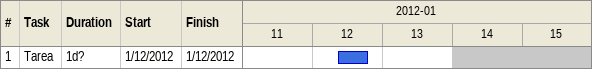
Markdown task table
| ID | Task | Duration | Start | Finish |
|---|---|---|---|---|
| 1 | Tarea | 1d? | 2012-01-12 | 2012-01-12 |
